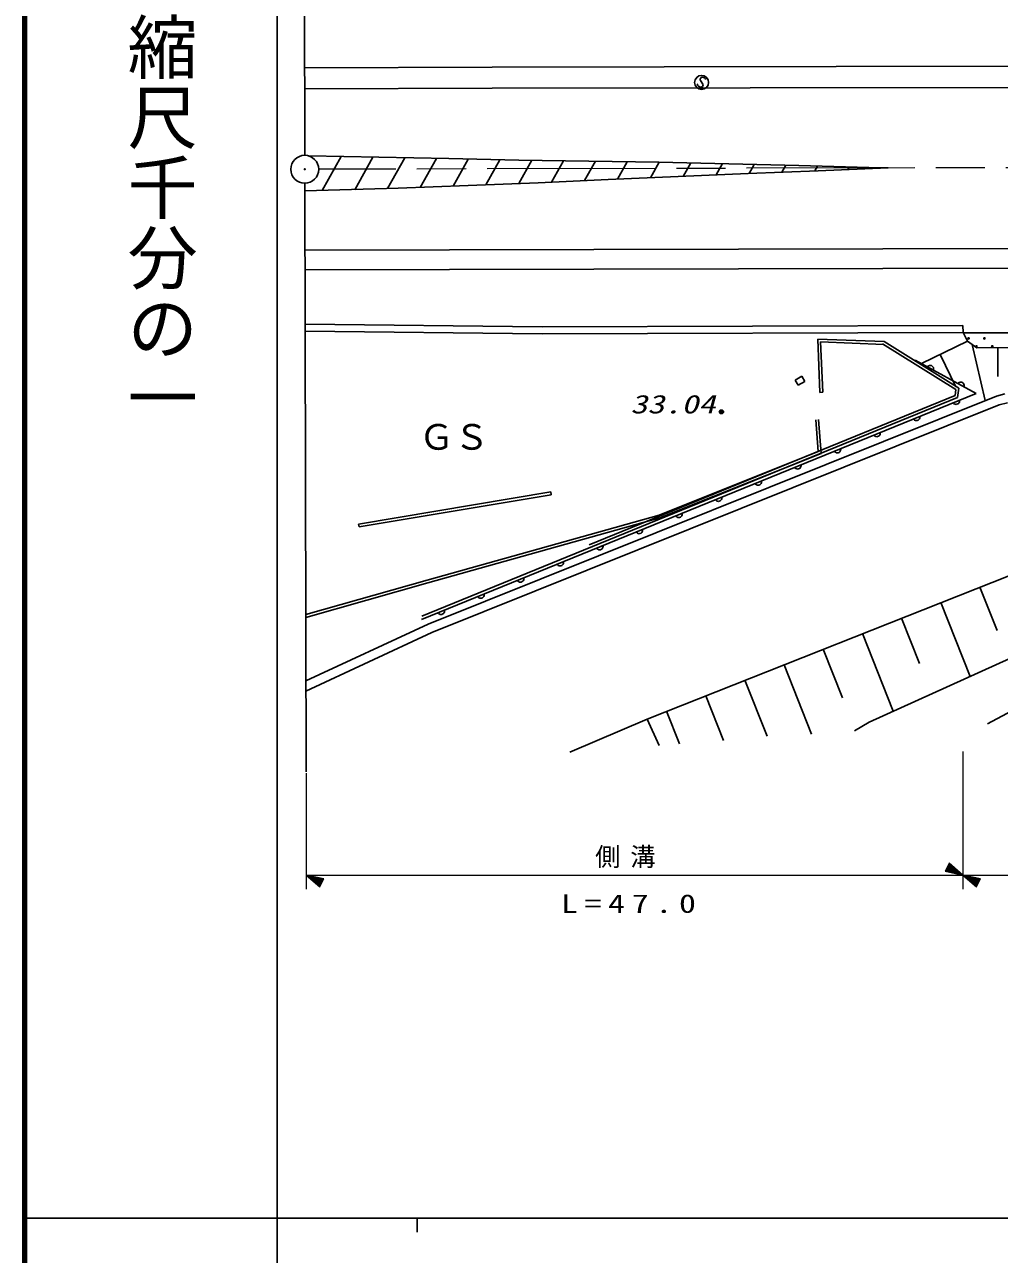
# Model space of a CAD drawing. Units: millimetres, scale not verified. Extents: x 40000 to 680000, y 20000 to 380000.
# Drawn here: x 40000 to 109508, y 202409 to 290101 of the extents above; entities that cross this region are included whole.
import ezdxf
from ezdxf.enums import TextEntityAlignment as Align

# ---------------------------------------------------------------- set-up
doc = ezdxf.new("R2010")
doc.units = ezdxf.units.MM
doc.header["$LTSCALE"] = 1000
doc.linetypes.add('CHAIN', pattern=[18.5, 12, -1.5, 3.5, -1.5])
for name, color, linetype, lineweight in [('M-BGD', 7, 'Continuous', 25), ('M-BGD-HTXT', 7, 'Continuous', 13), ('M-BMK', 2, 'CHAIN', 13), ('M-STR-STRC', 7, 'Continuous', 25), ('M-TTL', 2, 'Continuous', 140), ('M-TTL-BAND', 7, 'Continuous', 25)]:
    doc.layers.add(name, color=color, linetype=linetype, lineweight=lineweight)
doc.layers.add('M-OTRS', color=7, linetype='Continuous')
doc.styles.add('@ＭＳ ゴシック', font='')
doc.styles.add('ＭＳ ゴシック', font='')
doc.styles.get('@ＭＳ ゴシック').set_extended_font_data('@MS Gothic')
doc.styles.get('ＭＳ ゴシック').set_extended_font_data('MS Gothic')

# ---------------------------------------------------------------- blocks, each defined once
blk = doc.blocks.new('BUHIN542')
at = {"color": 7, "linetype": 'Continuous', "lineweight": 25}
blk.add_lwpolyline([(-96, 231), (-35, 234), (21, 225), (90, 203), (139, 164), (178, 116), (208, 45), (214, -16), (208, -79), (175, -145), (142, -191), (96, -231)], dxfattribs=at)
blk = doc.blocks.new('BUHIN552')
at = {"color": 7, "linetype": 'Continuous', "lineweight": 25}
blk.add_lwpolyline([(240, -71), (204, -121), (162, -159), (100, -198), (39, -211), (-22, -211), (-97, -189), (-148, -156), (-192, -111), (-223, -45), (-238, 11), (-240, 71)], dxfattribs=at)
blk = doc.blocks.new('BUHIN1421')
at = {"color": 7, "linetype": 'Continuous', "lineweight": 25}
blk.add_lwpolyline([(358, -7), (374, 31), (374, 72), (361, 124), (329, 195), (286, 246), (229, 281), (165, 287), (112, 266), (79, 248), (42, 209), (31, 166), (2, -148), (-27, -194), (-75, -238), (-132, -258), (-182, -262), (-238, -249), (-291, -188), (-338, -84), (-352, -35), (-352, 18), (-334, 70), (-297, 125)], dxfattribs=at)
blk.add_circle((0, 0), 498, dxfattribs=at)
blk = doc.blocks.new('BUHIN562')
at = {"color": 7, "linetype": 'Continuous', "lineweight": 13}
for points in [[(0, 0), (237, -1267), (805, -1006)], [(107, -233), (687, -974), (289, -1156)], [(159, -347), (625, -951), (313, -1094)], [(212, -463), (563, -928), (336, -1032)], [(264, -577), (501, -905), (359, -970)]]:
    blk.add_lwpolyline(points, close=True, dxfattribs=at)
for points in [[(53, -116), (749, -997), (266, -1219), (55, -119)], [(410, -895), (318, -693), (439, -882), (382, -908), (318, -693)]]:
    blk.add_lwpolyline(points, dxfattribs=at)
blk = doc.blocks.new('BUHIN572')
at = {"color": 7, "linetype": 'Continuous', "lineweight": 13}
for points in [[(0, 0), (-237, 1267), (-805, 1006)], [(-107, 233), (-687, 974), (-289, 1156)], [(-159, 347), (-625, 951), (-313, 1094)], [(-212, 463), (-563, 928), (-336, 1032)], [(-264, 577), (-501, 905), (-359, 970)]]:
    blk.add_lwpolyline(points, close=True, dxfattribs=at)
for points in [[(-53, 116), (-749, 997), (-266, 1219), (-55, 119)], [(-410, 895), (-318, 693), (-439, 882), (-382, 908), (-318, 693)]]:
    blk.add_lwpolyline(points, dxfattribs=at)
blk = doc.blocks.new('BUHIN1471')
at = {"color": 6, "linetype": 'Continuous', "lineweight": 25}
for radius in [995, 30]:
    blk.add_circle((0, 0), radius, dxfattribs=at)

msp = doc.modelspace()

# ---------------------------------------------------------------- linework, layer by layer
at = {"layer": 'M-BGD'}
for p, q in [((59847, 340205), (59977, 280746)), ((59963, 287025), (73344, 287065)), ((73344, 287065), (110123, 287126)), ((59966, 285525), (73346, 285565)), ((73346, 285565), (110126, 285626)), ((59981, 278786), (60073, 236824)), ((140419, 274202), (59991, 274011)), ((140379, 272802), (59994, 272611)), ((60003, 268746), (76906, 268543)), ((106912, 268639), (76899, 268543)), ((106912, 268639), (106914, 268139)), ((60004, 268246), (76900, 268043)), ((106914, 268139), (76900, 268043)), ((101281, 267500), (96552, 267680)), ((96552, 267680), (96712, 263879)), ((101273, 267300), (96761, 267472)), ((96761, 267472), (96912, 263887)), ((101281, 267500), (106616, 264179)), ((103953, 265934), (107243, 267518)), ((126060, 268073), (106908, 268125)), ((106914, 268139), (107243, 267518)), ((107243, 267518), (107907, 267044)), ((101175, 267330), (106401, 264077)), ((107575, 267281), (108486, 263288)), ((107907, 267044), (125701, 267174)), ((109390, 267055), (109405, 265016)), ((107844, 263808), (103505, 266179)), ((105292, 266578), (106399, 264279)), ((94944, 264758), (95415, 265021)), ((95415, 265021), (95626, 264644)), ((95155, 264381), (94944, 264758)), ((95626, 264644), (95155, 264381)), ((106401, 264077), (106345, 263652)), ((106616, 264179), (106528, 263511)), ((68305, 247679), (107844, 263808)), ((106528, 263511), (68329, 247921)), ((109299, 263614), (68782, 247358)), ((106345, 263652), (80258, 253005)), ((96712, 263879), (96912, 263887)), ((109906, 263761), (109299, 263614)), ((110094, 263137), (109497, 262993)), ((109497, 262993), (69040, 246761)), ((96420, 261923), (96580, 259659)), ((96620, 261937), (96790, 259528)), ((84384, 240586), (134649, 260500)), ((96580, 259659), (85242, 255113)), ((96790, 259528), (85306, 254924)), ((63812, 254488), (77515, 256778)), ((63845, 254291), (77548, 256581)), ((77515, 256778), (77548, 256581)), ((63845, 254291), (63812, 254488)), ((85242, 255113), (68702, 250496)), ((85306, 254924), (68756, 250304)), ((100223, 240362), (130149, 253888)), ((68702, 250496), (60048, 248042)), ((68756, 250304), (60048, 247835)), ((108121, 249990), (109342, 246907)), ((105328, 248883), (107416, 243613)), ((60058, 243297), (68782, 247358)), ((102536, 247777), (103820, 244536)), ((60060, 242581), (69040, 246761)), ((99743, 246671), (101936, 241137)), ((96951, 245564), (98325, 242096)), ((94158, 244458), (96118, 239512)), ((91366, 243352), (92948, 239357)), ((88573, 242245), (89841, 239044)), ((111407, 241726), (108654, 240239)), ((84384, 240586), (78883, 238227)), ((85246, 238701), (84384, 240586)), ((85781, 241139), (86703, 238810)), ((99166, 239739), (100223, 240362))]:
    msp.add_line(p, q, dxfattribs=at)
for centre in [(107307, 267724), (108438, 267720), (107871, 267156), (109002, 267153)]:
    msp.add_circle(centre, 49.8, dxfattribs=at)
at = {"layer": 'M-BGD-HTXT'}
for p, q in [((106908, 238276), (106908, 228459)), ((60073, 236724), (60073, 228459)), ((60073, 229459), (106908, 229459)), ((106908, 229459), (126060, 229459))]:
    msp.add_line(p, q, dxfattribs=at)
for centre, radius in [((89686, 262488), 150), ((89686, 262488), 131), ((89686, 262488), 112), ((89686, 262488), 93.8), ((89686, 262488), 75), ((89686, 262488), 56.2), ((89686, 262489), 37.5), ((89686, 262488), 18.8)]:
    msp.add_circle(centre, radius, dxfattribs=at)
at = {"layer": 'M-BMK'}
msp.add_line((158978, 280002), (60979, 279788), dxfattribs=at)
at = {"layer": 'M-STR-STRC'}
for p, q in [((62573, 280699), (61219, 278271)), ((64839, 280656), (63541, 278329)), ((67103, 280611), (65872, 278402)), ((69366, 280562), (68209, 278486)), ((71629, 280513), (70549, 278577)), ((73892, 280466), (72892, 278672)), ((76158, 280423), (75236, 278770)), ((78427, 280386), (77582, 278871)), ((80698, 280352), (79929, 278973)), ((82969, 280318), (82276, 279076)), ((85237, 280280), (84623, 279179)), ((87502, 280235), (86970, 279281)), ((89765, 280186), (89317, 279382)), ((92025, 280132), (91662, 279482)), ((94283, 280075), (94005, 279578)), ((96539, 280015), (96348, 279672)), ((98794, 279954), (98689, 279764))]:
    msp.add_line(p, q, dxfattribs=at)
for points in [[(60276, 280740), (65265, 280648), (70261, 280544), (75244, 280440), (80239, 280359), (85223, 280280), (90220, 280176), (95206, 280051), (100202, 279915), (100881, 279896), (101571, 279876)], [(101571, 279876), (96587, 279681), (91593, 279479), (86607, 279267), (81613, 279049), (76628, 278829), (71635, 278618), (66649, 278441), (61651, 278293), (60822, 278270), (59982, 278247)]]:
    msp.add_lwpolyline(points, dxfattribs=at)
at = {"layer": 'M-TTL'}
msp.add_line((40000, 380000), (40000, 20000), dxfattribs=at)
at = {"layer": 'M-TTL-BAND'}
for p, q in [((58000, 370000), (58000, 20000)), ((40000, 205000), (579000, 205000)), ((68000, 205000), (68000, 204000))]:
    msp.add_line(p, q, dxfattribs=at)

# ---------------------------------------------------------------- block references
at = {"layer": 'M-BGD', "rotation": 38.71674}
for name, p in [('BUHIN542', (104589, 265586)), ('BUHIN542', (106759, 264400)), ('BUHIN552', (106432, 263232)), ('BUHIN552', (103607, 262080)), ('BUHIN552', (100783, 260928)), ('BUHIN552', (97959, 259776)), ('BUHIN552', (95135, 258624)), ('BUHIN552', (92311, 257471)), ('BUHIN552', (89487, 256319)), ('BUHIN552', (86662, 255167)), ('BUHIN552', (83838, 254015)), ('BUHIN552', (81014, 252863)), ('BUHIN552', (78190, 251711)), ('BUHIN552', (75366, 250559)), ('BUHIN552', (72542, 249407)), ('BUHIN552', (69717, 248255))]:
    msp.add_blockref(name, p, dxfattribs=at)
at = {"layer": 'M-BGD-HTXT', "rotation": 38.71674}
for name, p in [('BUHIN562', (60073, 229459)), ('BUHIN572', (106908, 229459)), ('BUHIN562', (106908, 229459))]:
    msp.add_blockref(name, p, dxfattribs=at)
at = {"layer": 'M-OTRS', "rotation": 38.71674}
msp.add_blockref('BUHIN1471', (59979, 279786), dxfattribs=at)
at = {"layer": 'M-STR-STRC', "rotation": 38.71674}
msp.add_blockref('BUHIN1421', (88274, 285977), dxfattribs=at)

# ---------------------------------------------------------------- texts
at = {"layer": 'M-BGD-HTXT', "style": 'ＭＳ ゴシック', "oblique": 15, "width": 1.35}
msp.add_text('33.04', height=1320, dxfattribs=at).set_placement((83200, 261980), align=Align.BOTTOM_LEFT)
at = {"layer": 'M-BGD-HTXT', "style": 'ＭＳ ゴシック'}
msp.add_text('ＧＳ', height=1833, dxfattribs=at).set_placement((68122, 259237), align=Align.BOTTOM_LEFT)
at = {"layer": 'M-BGD-HTXT', "char_height": 1320, "attachment_point": 7, "style": 'ＭＳ ゴシック'}
for s, insert in [('\\T1.39;側溝', (80684, 229959)), ('\\T1.39;\\W1.35;L=47.0', (78235, 226743))]:
    msp.add_mtext(s, dxfattribs=dict(at, insert=insert))
at = {"layer": 'M-TTL-BAND', "style": '@ＭＳ ゴシック'}
msp.add_text('縮尺千分の一', height=3666, rotation=270, dxfattribs=at).set_placement((49777, 261030), align=Align.MIDDLE_RIGHT)

doc.saveas('drawing.dxf')
